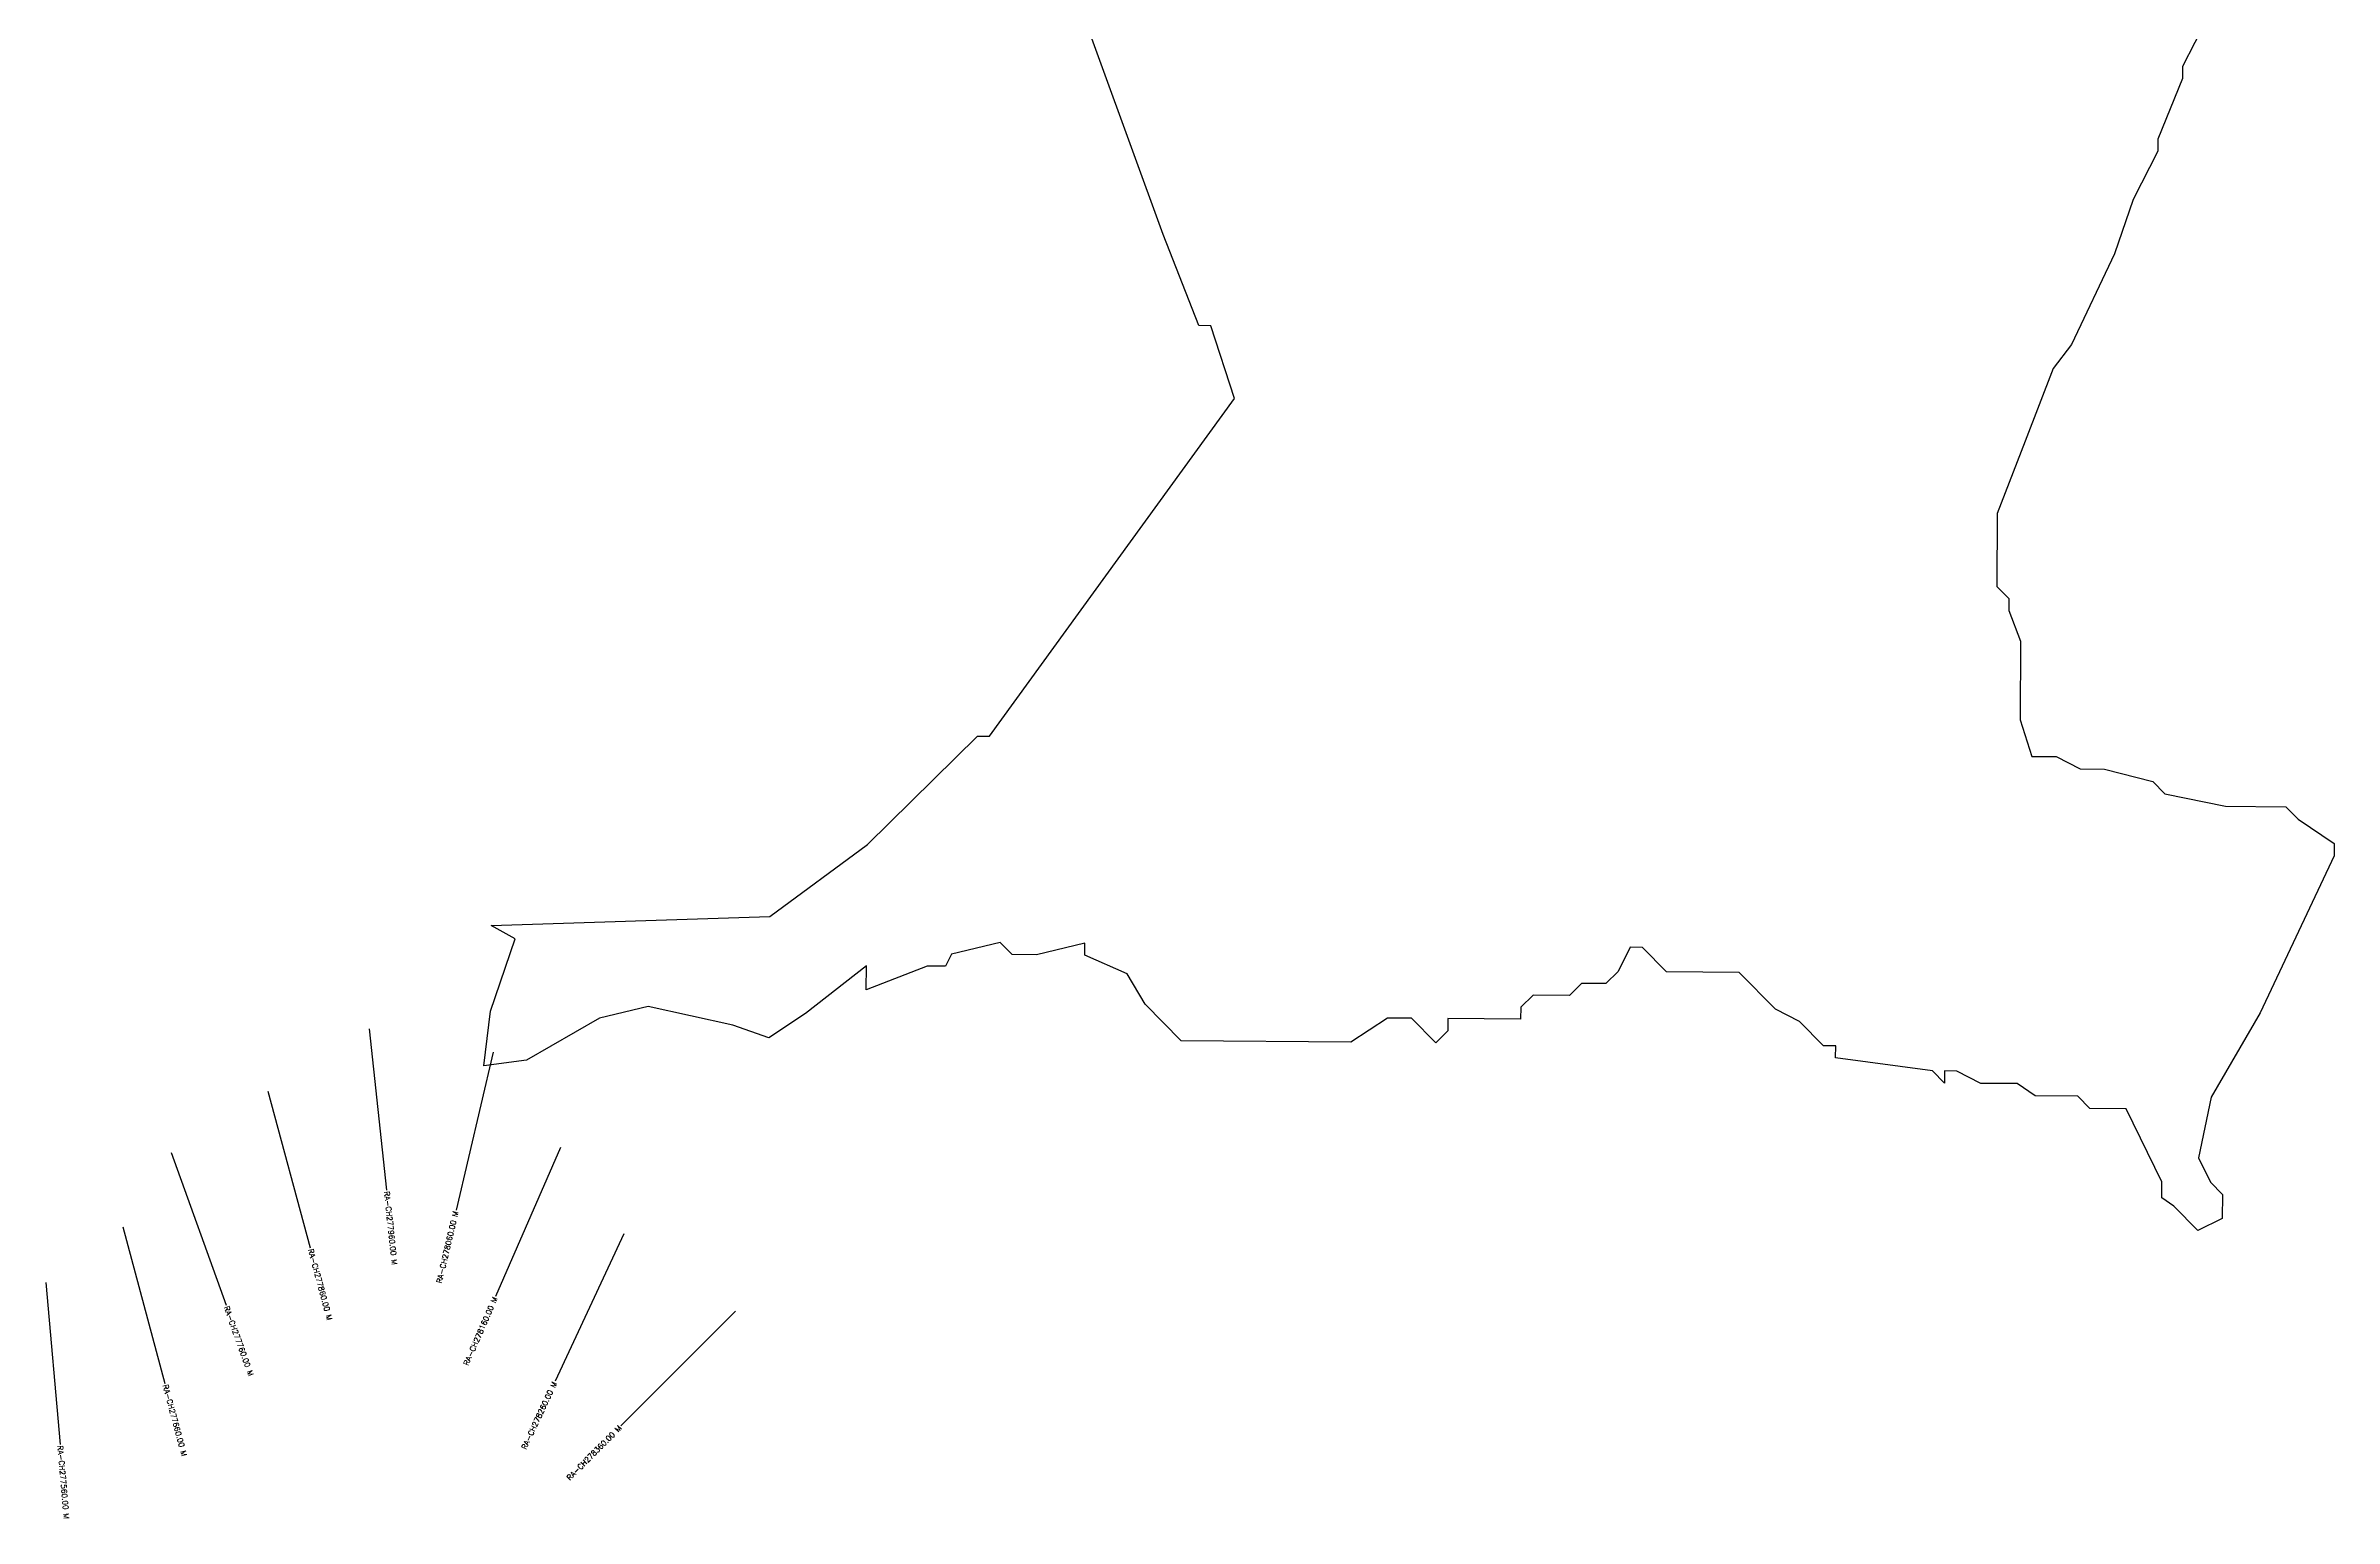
# Model space of a CAD drawing. Header units: metres. Extents: x 281582 to 287357, y 2025748 to 2031196.
# Drawn here: x 284464 to 286578, y 2025756 to 2027116 of the extents above; entities that cross this region are included whole.
import ezdxf
from ezdxf.enums import TextEntityAlignment as Align

# ---------------------------------------------------------------- set-up
doc = ezdxf.new("R2010")
doc.units = ezdxf.units.M
doc.layers.add('CS', color=134, linetype='Continuous')
doc.layers.add('CSMark', color=6, linetype='Continuous')
doc.styles.get("Standard").update_dxf_attribs({"font": 'simplex.shx'})

msp = doc.modelspace()

# ---------------------------------------------------------------- linework, layer by layer
at = {"color": 6, "flags": 128}
for points in [[(285462.6, 2026259.2), (285423.6, 2026276.3), (285423.7, 2026287.5), (285378.8, 2026276.6), (285356.4, 2026276.8), (285345.3, 2026288.1), (285300.4, 2026277.2), (285294.8, 2026266.2), (285277.9, 2026266.2), (285221.7, 2026244.2), (285221.9, 2026266.6), (285165.6, 2026222.3), (285131.8, 2026200.1), (285098.3, 2026211.6), (285020.1, 2026229), (284975.2, 2026218.1), (284907.7, 2026179.5), (284868.5, 2026174.2), (284874.5, 2026224.5), (284897.4, 2026291.5), (284875.1, 2026303.6), (285132.7, 2026312.1), (285222.8, 2026378.6), (285324.4, 2026478.6), (285335.5, 2026478.5), (285561.9, 2026790.3), (285540, 2026857.7), (285528.8, 2026857.8), (285495.9, 2026942), (285408.1, 2027183.4)], [(286471.8, 2027164), (286437.7, 2027097.1), (286437.6, 2027085.9), (286414.8, 2027030.1), (286414.7, 2027018.9), (286391.9, 2026974.3), (286374.8, 2026924), (286335, 2026840.4), (286318, 2026818.1), (286292.3, 2026751.1), (286266.5, 2026684.1), (286266, 2026616.9), (286277.2, 2026605.6), (286277.1, 2026594.5), (286288, 2026566.4), (286287.5, 2026493.6), (286298.4, 2026459.9), (286320.8, 2026459.7), (286343.1, 2026448.4), (286365.5, 2026448.2), (286410.2, 2026436.6), (286421.4, 2026425.4), (286477.2, 2026413.8), (286533.2, 2026413.3), (286544.4, 2026402), (286577.8, 2026379.4), (286577.7, 2026368.2), (286509.4, 2026223.1), (286464, 2026145.1), (286452.4, 2026089.2), (286463.4, 2026066.7), (286474.5, 2026055.4), (286474.3, 2026033), (286451.8, 2026022), (286429.6, 2026044.6), (286418.6, 2026052.3), (286418.6, 2026067), (286385.5, 2026134.5), (286351.9, 2026134.8), (286340.8, 2026146), (286301.6, 2026146.3), (286284.9, 2026157.7), (286251.3, 2026157.9), (286229, 2026169.3), (286217.8, 2026169.4), (286217.7, 2026159.4), (286217.7, 2026158.2), (286206.6, 2026169.5), (286117.1, 2026181.4), (286117.2, 2026192.5), (286106, 2026192.6), (286083.8, 2026215.2), (286061.5, 2026226.6), (286028.2, 2026260.4), (285961, 2026261), (285938.7, 2026283.5), (285927.5, 2026283.6), (285916.2, 2026261.3), (285904.9, 2026250.2), (285882.5, 2026250.3), (285871.2, 2026239.2), (285837.6, 2026239.5), (285826.3, 2026228.4), (285826.2, 2026217.2), (285759, 2026217.7), (285758.9, 2026206.4), (285747.7, 2026195.4), (285725.5, 2026218), (285703.1, 2026218.1), (285669.3, 2026196), (285512.6, 2026197.2), (285479.2, 2026231), (285462.6, 2026259.2)]]:
    msp.add_lwpolyline(points, dxfattribs=at)
at = {"layer": 'CS'}
for p, q in [((284762.5, 2026208.4), (284778.6, 2026059.2)), ((284877, 2026186.8), (284842.7, 2026040.7)), ((284668.8, 2026150.8), (284708, 2026006)), ((284579.5, 2026094.2), (284630.2, 2025953)), ((284939.2, 2026098.7), (284879.3, 2025961.2)), ((284534.8, 2026025.4), (284573.8, 2025880.6)), ((284997.6, 2026019), (284934.3, 2025883)), ((284463.7, 2025974), (284476.9, 2025824.5)), ((285101, 2025947.6), (284995, 2025841.5))]:
    msp.add_line(p, q, dxfattribs=at)

# ---------------------------------------------------------------- texts
at = {"layer": 'CSMark'}
for s, rotation, p in [('RA-CH277960.00 M', 276.1537, (284778.7, 2026058.2)), ('RA-CH277860.00 M', 285.1717, (284708.3, 2026005.1)), ('RA-CH277760.00 M', 289.7379, (284630.5, 2025952)), ('RA-CH277660.00 M', 285.0718, (284574.1, 2025879.6)), ('RA-CH277560.00 M', 275.0444, (284477, 2025823.6))]:
    msp.add_text(s, height=5, rotation=rotation, dxfattribs=at).set_placement(p, align=Align.MIDDLE_LEFT)
for s, rotation, p in [('RA-CH278060.00 M', 76.7932, (284842.5, 2026039.8)), ('RA-CH278160.00 M', 66.4525, (284878.9, 2025960.3)), ('RA-CH278260.00 M', 65.0403, (284933.9, 2025882.1)), ('RA-CH278360.00 M', 45.0216, (284994.3, 2025840.8))]:
    msp.add_text(s, height=5, rotation=rotation, dxfattribs=at).set_placement(p, align=Align.MIDDLE_RIGHT)

doc.saveas('drawing.dxf')
